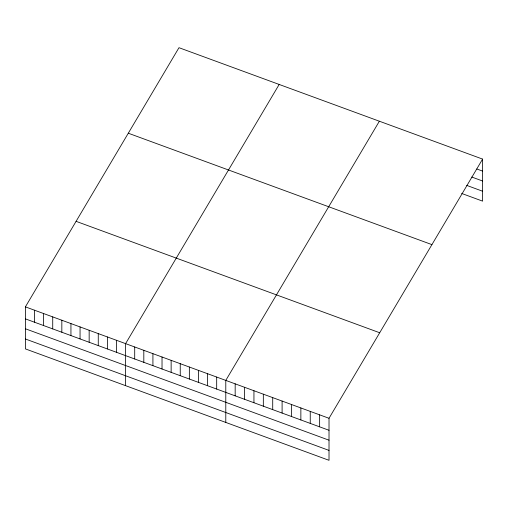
<?xml version="1.0" encoding="UTF-8"?>
<svg xmlns="http://www.w3.org/2000/svg" width="508" height="508" viewBox="0 0 508 508"><rect width="100%" height="100%" fill="white"/><g stroke="black" fill="none" stroke-linecap="round" stroke-linejoin="round"><path stroke-width="0.76" d="M482.6 159.099L329.019 418.281L329.019 460.311L25.4 348.901L25.4 306.864L178.981 47.688L482.6 159.099L482.6 201.136L461.664 193.453M279.178 84.455L125.597 343.63L125.597 385.667M379.368 121.222L225.787 380.397L225.787 422.434M476.828 168.986L482.6 171.101M471.773 177.038L482.6 181.013M466.719 185.395L482.6 191.224M128.302 133.217L431.921 244.627M76.079 221.336L379.698 332.753M25.4 306.864L329.019 418.281M25.4 318.872L329.019 430.282M25.4 328.778L329.019 440.195M25.4 338.988L329.019 450.405M319.634 414.839L319.634 426.841M310.248 411.391L310.248 423.399M300.863 407.949L300.863 419.951M291.484 404.508L291.484 416.509M282.099 401.06L282.099 413.067M272.713 397.618L272.713 409.619M263.328 394.176L263.328 406.178M253.943 390.728L253.943 402.736M244.558 387.286L244.558 399.288M235.172 383.845L235.172 395.846M216.681 377.057L216.681 389.058M207.569 373.717L207.569 385.718M198.463 370.37L198.463 382.378M189.357 367.03L189.357 379.031M180.245 363.69L180.245 375.691M171.139 360.343L171.139 372.351M162.027 357.003L162.027 369.005M152.921 353.663L152.921 365.665M143.815 350.317L143.815 362.318M134.703 346.977L134.703 358.978M116.484 340.29L116.484 352.292M107.379 336.95L107.379 348.952M98.266 333.604L98.266 345.611M89.16 330.264L89.16 342.265M80.054 326.923L80.054 338.925M70.942 323.577L70.942 335.585M61.836 320.237L61.836 332.238M52.724 316.89L52.724 328.898M43.618 313.55L43.618 325.552M34.506 310.21L34.506 322.212"/></g></svg>
